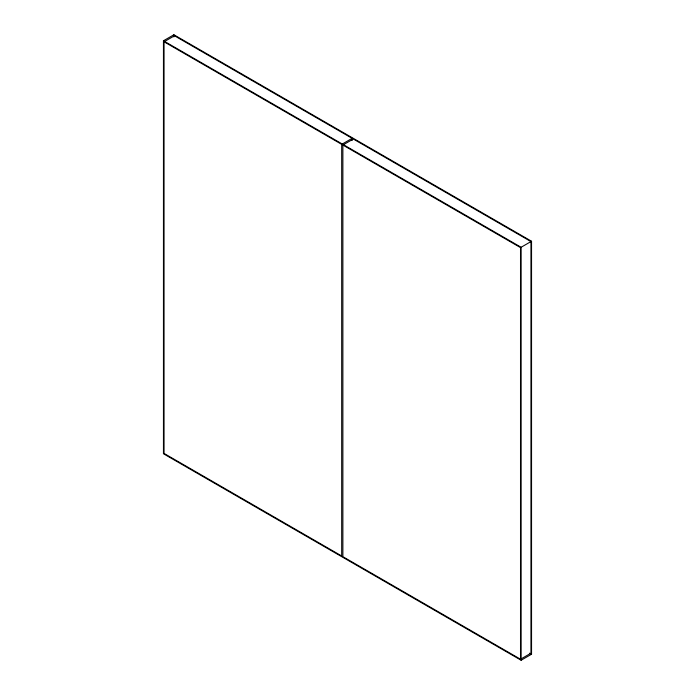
<?xml version="1.0" encoding="UTF-8"?>
<svg xmlns="http://www.w3.org/2000/svg" width="695" height="695" viewBox="0 0 695 695"><rect width="100%" height="100%" fill="white"/><g stroke="black" fill="none" stroke-linecap="round" stroke-linejoin="round"><path stroke-width="1.04" d="M163.455 40.77L173.889 34.75L531.545 241.243L531.545 654.23L521.111 660.25L163.455 453.757L163.455 40.77L521.111 247.264L521.111 660.25M164.055 41.804L341.688 144.36L341.688 555.974L164.055 453.418L164.055 41.804L174.488 35.784L352.122 138.34L352.122 140.503M341.688 144.36L352.122 138.34M342.878 145.047L353.312 139.026L530.945 241.582L530.945 653.196L520.512 659.216L342.878 556.66L342.878 145.047L520.512 247.611L531.545 241.243M529.668 653.144L531.545 654.23M520.512 247.611L520.512 659.216M173.889 34.75L173.889 36.922"/></g></svg>
